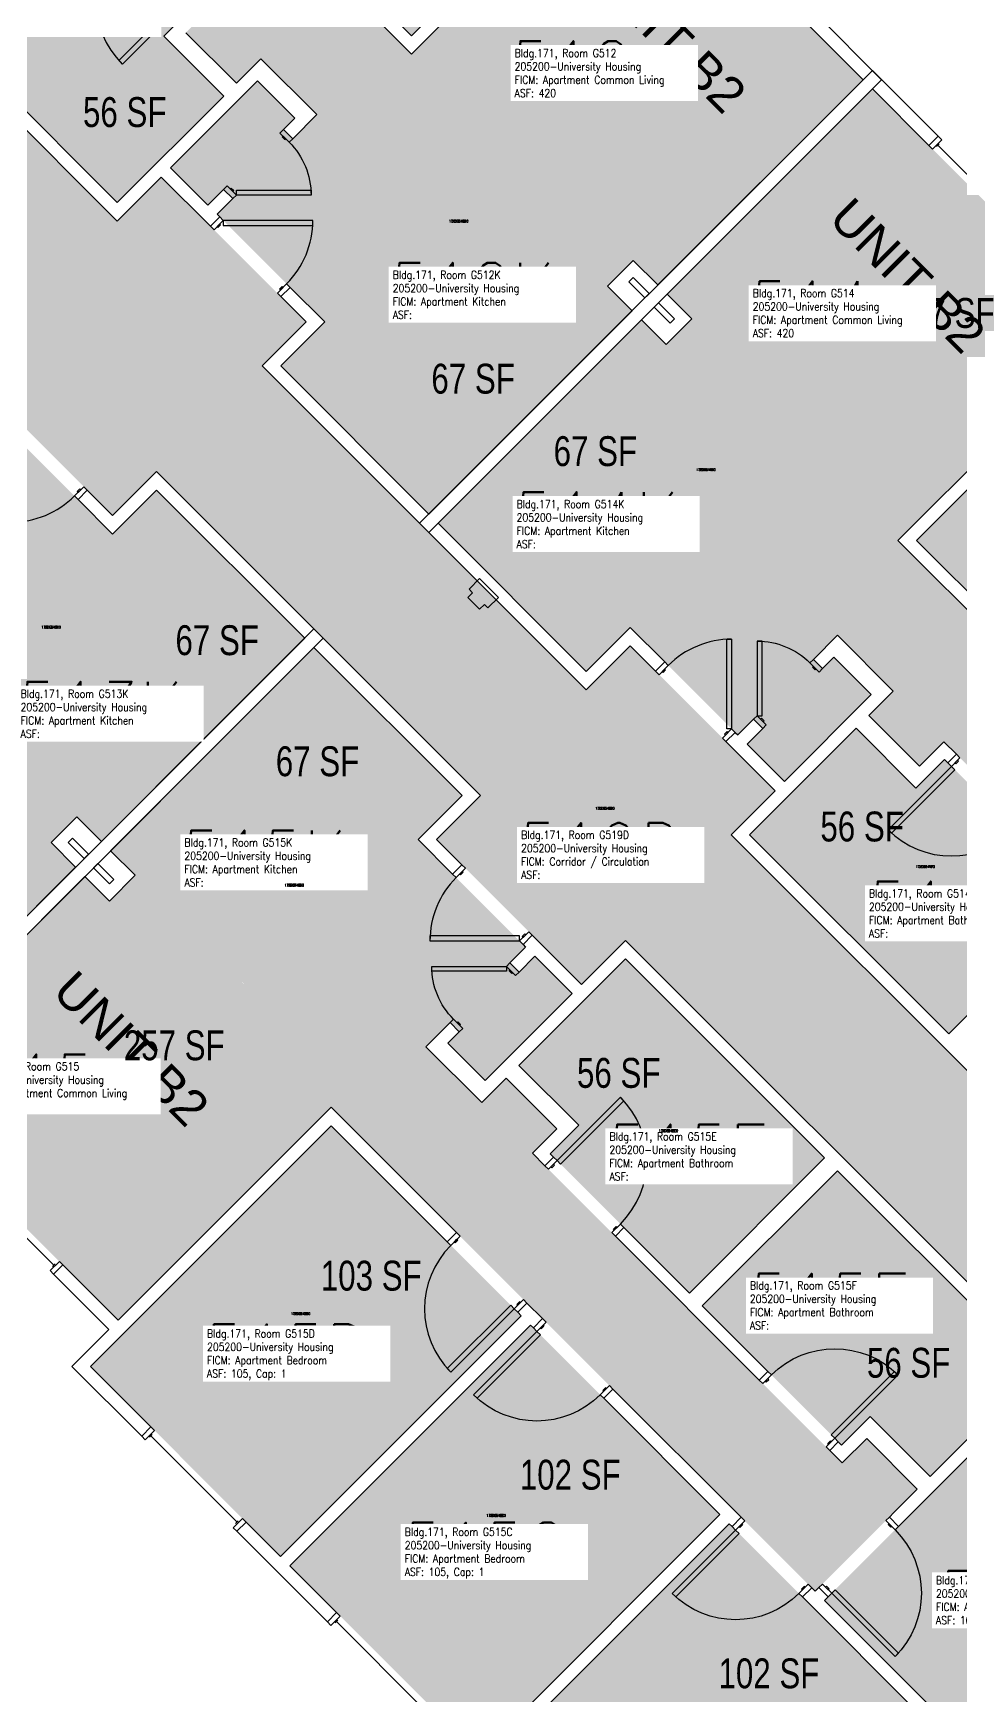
# Model space of a CAD drawing. Header units: inches. Extents: x 1062 to 4030, y -1482 to 1605.
# Drawn here: x 2600 to 2972, y 423 to 1091 of the extents above; entities that cross this region are included whole.
import ezdxf
from ezdxf.enums import TextEntityAlignment as Align

# ---------------------------------------------------------------- set-up
doc = ezdxf.new("R2010")
doc.units = ezdxf.units.IN
doc.header["$LTSCALE"] = 192
doc.header["$MEASUREMENT"] = 0
for name, color, linetype in [('A-AREA-IDEN', 1, 'Continuous'), ('A-DOOR', 2, 'Continuous'), ('A-GLAZ', 1, 'Continuous'), ('A-IDEN-RNUM', 7, 'Continuous'), ('A-IDEN-SNUM', 4, 'Continuous'), ('A-IDEN-VNUM', 4, 'Continuous'), ('A-ROOM', 1, 'Continuous'), ('A-WALL', 5, 'Continuous'), ('AREA-TEXT', 3, 'Continuous'), ('Rooms-Category-Color', 7, 'Continuous'), ('Rooms-College-Color', 7, 'Continuous'), ('Rooms-Department-Color', 7, 'Continuous'), ('Rooms-Division-Color', 7, 'Continuous'), ('Rooms-Information', 7, 'Continuous')]:
    doc.layers.add(name, color=color, linetype=linetype)
doc.styles.add('AREA', font='arial.ttf', dxfattribs={"width": 0.75, "height": 12})
doc.styles.add('Dimstyle', font='arial.ttf')
doc.styles.add('ROOMSNUMBER', font='txt.shx', dxfattribs={"height": 0.03})
doc.styles.add('ROOMVNUMBER', font='simplex.shx', dxfattribs={"width": 0.85})
doc.styles.get("Standard").update_dxf_attribs({"font": 'arial.ttf'})

msp = doc.modelspace()

# ---------------------------------------------------------------- hatches: boundary and pattern name
h = msp.add_hatch()
h.set_pattern_fill('ANSI31', color=256, angle=-45, style=0)
h.set_pattern_definition([(9e-12, (2791.83476, 1777.64225), (-2e-14, 0.125), [])])
h.paths.add_polyline_path([(2613.3, 1130.34), (2654.84, 1088.81), (2648.32, 1082.3), (2606.79, 1123.83)], flags=9)
h = msp.add_hatch()
h.set_pattern_fill('ANSI31', color=256, style=0)
h.set_pattern_definition([(90, (3642.63514, 926.84186), (0.125, 2e-14), [])])
h.paths.add_polyline_path([(2995.34, 748.31), (2953.8, 789.84), (2947.29, 783.33), (2988.82, 741.8)], flags=9)
h = msp.add_hatch()
h.set_pattern_fill('ANSI31', color=256, angle=135, style=0)
h.set_pattern_definition([(180, (2679.42363, -36.36965), (-3e-14, -0.125), [])])
h.paths.add_polyline_path([(2857.95, 610.93), (2816.42, 652.46), (2822.93, 658.97), (2864.47, 617.44)], flags=9)
at = {"layer": 'Rooms-Category-Color', "true_color": 0x728ef3}
for points in [[(2933.18, 1071.9), (2837.36, 1167.71), (2751.8, 1082.15), (2557.35, 1276.6), (2516.34, 1235.59), (2536.67, 1215.26), (2546.48, 1225.07), (2670.95, 1100.6), (2661.14, 1090.79), (2681.47, 1070.46), (2691.28, 1080.27), (2713.7, 1057.86), (2704.06, 1048.22), (2700.35, 1051.93), (2704.86, 1056.44), (2689.87, 1071.43), (2654.95, 1036.52), (2669.94, 1021.53), (2676.31, 1027.89), (2680.02, 1024.18), (2673.66, 1017.82), (2716.88, 974.59), (2780.87, 1038.59), (2830.47, 988.99), (2840.81, 999.33), (2850.71, 989.43)], [(2772.14, 1262.63), (2848.51, 1186.26), (2751.81, 1089.57), (2675.45, 1165.93), (2771.84, 1262.31)], [(2553.58, 1102.54), (2633.57, 1022.54), (2676.35, 1065.32), (2652.31, 1089.37), (2663.8, 1100.86), (2607.84, 1156.82)], [(2534.37, 673.09), (2438.56, 768.9), (2524.12, 854.46), (2329.66, 1048.92), (2370.67, 1089.93), (2391, 1069.6), (2381.19, 1059.79), (2505.67, 935.31), (2515.48, 945.12), (2535.81, 924.8), (2526, 914.98), (2548.41, 892.57), (2558.04, 902.2), (2554.33, 905.92), (2549.82, 901.41), (2534.83, 916.4), (2569.75, 951.31), (2584.74, 936.32), (2578.37, 929.96), (2582.09, 926.25), (2588.45, 932.61), (2631.67, 889.39), (2567.68, 825.39), (2617.28, 775.8), (2606.94, 765.45), (2616.84, 755.55)], [(2936.89, 1068.18), (3032.7, 972.37), (2947.14, 886.81), (3141.6, 692.36), (3100.58, 651.34), (3080.26, 671.67), (3090.07, 681.49), (2965.59, 805.96), (2955.78, 796.15), (2935.45, 816.48), (2945.26, 826.29), (2922.85, 848.7), (2913.21, 839.07), (2916.93, 835.36), (2921.43, 839.86), (2936.42, 824.87), (2901.51, 789.96), (2886.52, 804.95), (2892.89, 811.31), (2889.17, 815.03), (2882.81, 808.66), (2839.59, 851.89), (2903.58, 915.88), (2853.98, 965.48), (2864.32, 975.82), (2854.42, 985.72)], [(2840.37, 979.09), (2758.7, 897.42), (2699.2, 956.92), (2780.87, 1038.59)], [(3127.64, 907.13), (3051.27, 983.5), (2954.58, 886.8), (3030.94, 810.43), (3127.32, 906.83)], [(2844.08, 975.38), (2762.41, 893.71), (2821.91, 834.21), (2903.58, 915.88)], [(2627.18, 765.9), (2708.85, 847.57), (2649.35, 907.07), (2567.68, 825.39)], [(2630.89, 762.18), (2712.56, 843.85), (2772.06, 784.36), (2690.39, 702.69)], [(2967.55, 688.57), (2887.55, 768.56), (2930.33, 811.34), (2954.38, 787.3), (2965.87, 798.79), (3021.83, 742.83)], [(2538.08, 669.38), (2633.89, 573.56), (2719.45, 659.12), (2913.91, 464.67), (2954.92, 505.68), (2934.59, 526.01), (2924.78, 516.2), (2800.31, 640.67), (2810.12, 650.48), (2789.79, 670.81), (2779.98, 661), (2757.56, 683.42), (2767.2, 693.05), (2770.91, 689.34), (2766.4, 684.83), (2781.39, 669.84), (2816.3, 704.75), (2801.31, 719.74), (2794.95, 713.38), (2791.24, 717.09), (2797.6, 723.46), (2754.38, 766.68), (2690.39, 702.69), (2640.79, 752.28), (2630.45, 741.94), (2620.55, 751.84)], [(2917.69, 638.73), (2837.69, 718.72), (2794.91, 675.94), (2818.96, 651.9), (2807.47, 640.41), (2863.43, 584.45)], [(2699.12, 478.63), (2622.76, 555), (2719.45, 651.7), (2795.82, 575.33), (2699.43, 478.96)], [(2924.51, 523.37), (2868.55, 579.32), (2922.82, 633.59), (3002.82, 553.6), (2960.05, 510.81), (2936.01, 534.85)], [(2778.94, 398.82), (2702.84, 474.92), (2799.52, 571.62), (2875.64, 495.52), (2779.24, 399.14)], [(3090.5, 465.92), (3001.59, 376.99), (2917.62, 460.96), (3006.54, 549.87)], [(2782.65, 395.11), (2858.75, 319), (2955.45, 415.7), (2879.33, 491.8), (2782.95, 395.43)]]:
    msp.add_hatch(color=171, dxfattribs=at).paths.add_polyline_path(points)
at = {"layer": 'Rooms-Category-Color', "true_color": 0xadadad}
msp.add_hatch(color=253, dxfattribs=at).paths.add_polyline_path([(2330.9, 1232.94), (2373.33, 1275.37), (2633.56, 1015.13), (2651.24, 1032.81), (2709.45, 974.59), (2691.78, 956.92), (2821.91, 826.78), (2839.59, 844.46), (2897.8, 786.25), (2880.12, 768.57), (3535.92, 112.77), (3553.6, 130.45), (3595.4, 88.64), (3577.73, 70.96), (3700.48, -51.78), (3658.05, -94.21), (3535.3, 28.54), (3517.62, 10.86), (3475.82, 52.67), (3493.49, 70.35), (2837.69, 726.14), (2820.02, 708.47), (2761.81, 766.68), (2779.48, 784.36), (2649.35, 914.49), (2631.67, 896.81), (2573.46, 955.02), (2591.14, 972.7)])
at = {"layer": 'Rooms-College-Color', "true_color": 0xadadad}
for points in [[(2933.18, 1071.9), (2837.36, 1167.71), (2751.8, 1082.15), (2557.35, 1276.6), (2516.34, 1235.59), (2536.67, 1215.26), (2546.48, 1225.07), (2670.95, 1100.6), (2661.14, 1090.79), (2681.47, 1070.46), (2691.28, 1080.27), (2713.7, 1057.86), (2704.06, 1048.22), (2700.35, 1051.93), (2704.86, 1056.44), (2689.87, 1071.43), (2654.95, 1036.52), (2669.94, 1021.53), (2676.31, 1027.89), (2680.02, 1024.18), (2673.66, 1017.82), (2716.88, 974.59), (2780.87, 1038.59), (2830.47, 988.99), (2840.81, 999.33), (2850.71, 989.43)], [(2330.9, 1232.94), (2373.33, 1275.37), (2633.56, 1015.13), (2651.24, 1032.81), (2709.45, 974.59), (2691.78, 956.92), (2821.91, 826.78), (2839.59, 844.46), (2897.8, 786.25), (2880.12, 768.57), (3535.92, 112.77), (3553.6, 130.45), (3595.4, 88.64), (3577.73, 70.96), (3700.48, -51.78), (3658.05, -94.21), (3535.3, 28.54), (3517.62, 10.86), (3475.82, 52.67), (3493.49, 70.35), (2837.69, 726.14), (2820.02, 708.47), (2761.81, 766.68), (2779.48, 784.36), (2649.35, 914.49), (2631.67, 896.81), (2573.46, 955.02), (2591.14, 972.7)], [(2772.14, 1262.63), (2848.51, 1186.26), (2751.81, 1089.57), (2675.45, 1165.93), (2771.84, 1262.31)], [(2553.58, 1102.54), (2633.57, 1022.54), (2676.35, 1065.32), (2652.31, 1089.37), (2663.8, 1100.86), (2607.84, 1156.82)], [(2534.37, 673.09), (2438.56, 768.9), (2524.12, 854.46), (2329.66, 1048.92), (2370.67, 1089.93), (2391, 1069.6), (2381.19, 1059.79), (2505.67, 935.31), (2515.48, 945.12), (2535.81, 924.8), (2526, 914.98), (2548.41, 892.57), (2558.04, 902.2), (2554.33, 905.92), (2549.82, 901.41), (2534.83, 916.4), (2569.75, 951.31), (2584.74, 936.32), (2578.37, 929.96), (2582.09, 926.25), (2588.45, 932.61), (2631.67, 889.39), (2567.68, 825.39), (2617.28, 775.8), (2606.94, 765.45), (2616.84, 755.55)], [(2936.89, 1068.18), (3032.7, 972.37), (2947.14, 886.81), (3141.6, 692.36), (3100.58, 651.34), (3080.26, 671.67), (3090.07, 681.49), (2965.59, 805.96), (2955.78, 796.15), (2935.45, 816.48), (2945.26, 826.29), (2922.85, 848.7), (2913.21, 839.07), (2916.93, 835.36), (2921.43, 839.86), (2936.42, 824.87), (2901.51, 789.96), (2886.52, 804.95), (2892.89, 811.31), (2889.17, 815.03), (2882.81, 808.66), (2839.59, 851.89), (2903.58, 915.88), (2853.98, 965.48), (2864.32, 975.82), (2854.42, 985.72)], [(2840.37, 979.09), (2758.7, 897.42), (2699.2, 956.92), (2780.87, 1038.59)], [(3127.64, 907.13), (3051.27, 983.5), (2954.58, 886.8), (3030.94, 810.43), (3127.32, 906.83)], [(2844.08, 975.38), (2762.41, 893.71), (2821.91, 834.21), (2903.58, 915.88)], [(2627.18, 765.9), (2708.85, 847.57), (2649.35, 907.07), (2567.68, 825.39)], [(2630.89, 762.18), (2712.56, 843.85), (2772.06, 784.36), (2690.39, 702.69)], [(2967.55, 688.57), (2887.55, 768.56), (2930.33, 811.34), (2954.38, 787.3), (2965.87, 798.79), (3021.83, 742.83)], [(2538.08, 669.38), (2633.89, 573.56), (2719.45, 659.12), (2913.91, 464.67), (2954.92, 505.68), (2934.59, 526.01), (2924.78, 516.2), (2800.31, 640.67), (2810.12, 650.48), (2789.79, 670.81), (2779.98, 661), (2757.56, 683.42), (2767.2, 693.05), (2770.91, 689.34), (2766.4, 684.83), (2781.39, 669.84), (2816.3, 704.75), (2801.31, 719.74), (2794.95, 713.38), (2791.24, 717.09), (2797.6, 723.46), (2754.38, 766.68), (2690.39, 702.69), (2640.79, 752.28), (2630.45, 741.94), (2620.55, 751.84)], [(2917.69, 638.73), (2837.69, 718.72), (2794.91, 675.94), (2818.96, 651.9), (2807.47, 640.41), (2863.43, 584.45)], [(2699.12, 478.63), (2622.76, 555), (2719.45, 651.7), (2795.82, 575.33), (2699.43, 478.96)], [(2924.51, 523.37), (2868.55, 579.32), (2922.82, 633.59), (3002.82, 553.6), (2960.05, 510.81), (2936.01, 534.85)], [(2778.94, 398.82), (2702.84, 474.92), (2799.52, 571.62), (2875.64, 495.52), (2779.24, 399.14)], [(3090.5, 465.92), (3001.59, 376.99), (2917.62, 460.96), (3006.54, 549.87)], [(2782.65, 395.11), (2858.75, 319), (2955.45, 415.7), (2879.33, 491.8), (2782.95, 395.43)]]:
    msp.add_hatch(color=253, dxfattribs=at).paths.add_polyline_path(points)
at = {"layer": 'Rooms-Department-Color', "true_color": 0x604aed}
for points in [[(2933.18, 1071.9), (2837.36, 1167.71), (2751.8, 1082.15), (2557.35, 1276.6), (2516.34, 1235.59), (2536.67, 1215.26), (2546.48, 1225.07), (2670.95, 1100.6), (2661.14, 1090.79), (2681.47, 1070.46), (2691.28, 1080.27), (2713.7, 1057.86), (2704.06, 1048.22), (2700.35, 1051.93), (2704.86, 1056.44), (2689.87, 1071.43), (2654.95, 1036.52), (2669.94, 1021.53), (2676.31, 1027.89), (2680.02, 1024.18), (2673.66, 1017.82), (2716.88, 974.59), (2780.87, 1038.59), (2830.47, 988.99), (2840.81, 999.33), (2850.71, 989.43)], [(2772.14, 1262.63), (2848.51, 1186.26), (2751.81, 1089.57), (2675.45, 1165.93), (2771.84, 1262.31)], [(2553.58, 1102.54), (2633.57, 1022.54), (2676.35, 1065.32), (2652.31, 1089.37), (2663.8, 1100.86), (2607.84, 1156.82)], [(2534.37, 673.09), (2438.56, 768.9), (2524.12, 854.46), (2329.66, 1048.92), (2370.67, 1089.93), (2391, 1069.6), (2381.19, 1059.79), (2505.67, 935.31), (2515.48, 945.12), (2535.81, 924.8), (2526, 914.98), (2548.41, 892.57), (2558.04, 902.2), (2554.33, 905.92), (2549.82, 901.41), (2534.83, 916.4), (2569.75, 951.31), (2584.74, 936.32), (2578.37, 929.96), (2582.09, 926.25), (2588.45, 932.61), (2631.67, 889.39), (2567.68, 825.39), (2617.28, 775.8), (2606.94, 765.45), (2616.84, 755.55)], [(2936.89, 1068.18), (3032.7, 972.37), (2947.14, 886.81), (3141.6, 692.36), (3100.58, 651.34), (3080.26, 671.67), (3090.07, 681.49), (2965.59, 805.96), (2955.78, 796.15), (2935.45, 816.48), (2945.26, 826.29), (2922.85, 848.7), (2913.21, 839.07), (2916.93, 835.36), (2921.43, 839.86), (2936.42, 824.87), (2901.51, 789.96), (2886.52, 804.95), (2892.89, 811.31), (2889.17, 815.03), (2882.81, 808.66), (2839.59, 851.89), (2903.58, 915.88), (2853.98, 965.48), (2864.32, 975.82), (2854.42, 985.72)], [(2840.37, 979.09), (2758.7, 897.42), (2699.2, 956.92), (2780.87, 1038.59)], [(3127.64, 907.13), (3051.27, 983.5), (2954.58, 886.8), (3030.94, 810.43), (3127.32, 906.83)], [(2844.08, 975.38), (2762.41, 893.71), (2821.91, 834.21), (2903.58, 915.88)], [(2627.18, 765.9), (2708.85, 847.57), (2649.35, 907.07), (2567.68, 825.39)], [(2630.89, 762.18), (2712.56, 843.85), (2772.06, 784.36), (2690.39, 702.69)], [(2967.55, 688.57), (2887.55, 768.56), (2930.33, 811.34), (2954.38, 787.3), (2965.87, 798.79), (3021.83, 742.83)], [(2538.08, 669.38), (2633.89, 573.56), (2719.45, 659.12), (2913.91, 464.67), (2954.92, 505.68), (2934.59, 526.01), (2924.78, 516.2), (2800.31, 640.67), (2810.12, 650.48), (2789.79, 670.81), (2779.98, 661), (2757.56, 683.42), (2767.2, 693.05), (2770.91, 689.34), (2766.4, 684.83), (2781.39, 669.84), (2816.3, 704.75), (2801.31, 719.74), (2794.95, 713.38), (2791.24, 717.09), (2797.6, 723.46), (2754.38, 766.68), (2690.39, 702.69), (2640.79, 752.28), (2630.45, 741.94), (2620.55, 751.84)], [(2917.69, 638.73), (2837.69, 718.72), (2794.91, 675.94), (2818.96, 651.9), (2807.47, 640.41), (2863.43, 584.45)], [(2699.12, 478.63), (2622.76, 555), (2719.45, 651.7), (2795.82, 575.33), (2699.43, 478.96)], [(2924.51, 523.37), (2868.55, 579.32), (2922.82, 633.59), (3002.82, 553.6), (2960.05, 510.81), (2936.01, 534.85)], [(2778.94, 398.82), (2702.84, 474.92), (2799.52, 571.62), (2875.64, 495.52), (2779.24, 399.14)], [(3090.5, 465.92), (3001.59, 376.99), (2917.62, 460.96), (3006.54, 549.87)], [(2782.65, 395.11), (2858.75, 319), (2955.45, 415.7), (2879.33, 491.8), (2782.95, 395.43)]]:
    msp.add_hatch(color=173, dxfattribs=at).paths.add_polyline_path(points)
at = {"layer": 'Rooms-Department-Color', "true_color": 0xacacac}
msp.add_hatch(color=253, dxfattribs=at).paths.add_polyline_path([(2330.9, 1232.94), (2373.33, 1275.37), (2633.56, 1015.13), (2651.24, 1032.81), (2709.45, 974.59), (2691.78, 956.92), (2821.91, 826.78), (2839.59, 844.46), (2897.8, 786.25), (2880.12, 768.57), (3535.92, 112.77), (3553.6, 130.45), (3595.4, 88.64), (3577.73, 70.96), (3700.48, -51.78), (3658.05, -94.21), (3535.3, 28.54), (3517.62, 10.86), (3475.82, 52.67), (3493.49, 70.35), (2837.69, 726.14), (2820.02, 708.47), (2761.81, 766.68), (2779.48, 784.36), (2649.35, 914.49), (2631.67, 896.81), (2573.46, 955.02), (2591.14, 972.7)])
at = {"layer": 'Rooms-Division-Color', "true_color": 0x604aed}
for points in [[(2933.18, 1071.9), (2837.36, 1167.71), (2751.8, 1082.15), (2557.35, 1276.6), (2516.34, 1235.59), (2536.67, 1215.26), (2546.48, 1225.07), (2670.95, 1100.6), (2661.14, 1090.79), (2681.47, 1070.46), (2691.28, 1080.27), (2713.7, 1057.86), (2704.06, 1048.22), (2700.35, 1051.93), (2704.86, 1056.44), (2689.87, 1071.43), (2654.95, 1036.52), (2669.94, 1021.53), (2676.31, 1027.89), (2680.02, 1024.18), (2673.66, 1017.82), (2716.88, 974.59), (2780.87, 1038.59), (2830.47, 988.99), (2840.81, 999.33), (2850.71, 989.43)], [(2772.14, 1262.63), (2848.51, 1186.26), (2751.81, 1089.57), (2675.45, 1165.93), (2771.84, 1262.31)], [(2553.58, 1102.54), (2633.57, 1022.54), (2676.35, 1065.32), (2652.31, 1089.37), (2663.8, 1100.86), (2607.84, 1156.82)], [(2534.37, 673.09), (2438.56, 768.9), (2524.12, 854.46), (2329.66, 1048.92), (2370.67, 1089.93), (2391, 1069.6), (2381.19, 1059.79), (2505.67, 935.31), (2515.48, 945.12), (2535.81, 924.8), (2526, 914.98), (2548.41, 892.57), (2558.04, 902.2), (2554.33, 905.92), (2549.82, 901.41), (2534.83, 916.4), (2569.75, 951.31), (2584.74, 936.32), (2578.37, 929.96), (2582.09, 926.25), (2588.45, 932.61), (2631.67, 889.39), (2567.68, 825.39), (2617.28, 775.8), (2606.94, 765.45), (2616.84, 755.55)], [(2936.89, 1068.18), (3032.7, 972.37), (2947.14, 886.81), (3141.6, 692.36), (3100.58, 651.34), (3080.26, 671.67), (3090.07, 681.49), (2965.59, 805.96), (2955.78, 796.15), (2935.45, 816.48), (2945.26, 826.29), (2922.85, 848.7), (2913.21, 839.07), (2916.93, 835.36), (2921.43, 839.86), (2936.42, 824.87), (2901.51, 789.96), (2886.52, 804.95), (2892.89, 811.31), (2889.17, 815.03), (2882.81, 808.66), (2839.59, 851.89), (2903.58, 915.88), (2853.98, 965.48), (2864.32, 975.82), (2854.42, 985.72)], [(2840.37, 979.09), (2758.7, 897.42), (2699.2, 956.92), (2780.87, 1038.59)], [(3127.64, 907.13), (3051.27, 983.5), (2954.58, 886.8), (3030.94, 810.43), (3127.32, 906.83)], [(2844.08, 975.38), (2762.41, 893.71), (2821.91, 834.21), (2903.58, 915.88)], [(2627.18, 765.9), (2708.85, 847.57), (2649.35, 907.07), (2567.68, 825.39)], [(2630.89, 762.18), (2712.56, 843.85), (2772.06, 784.36), (2690.39, 702.69)], [(2967.55, 688.57), (2887.55, 768.56), (2930.33, 811.34), (2954.38, 787.3), (2965.87, 798.79), (3021.83, 742.83)], [(2538.08, 669.38), (2633.89, 573.56), (2719.45, 659.12), (2913.91, 464.67), (2954.92, 505.68), (2934.59, 526.01), (2924.78, 516.2), (2800.31, 640.67), (2810.12, 650.48), (2789.79, 670.81), (2779.98, 661), (2757.56, 683.42), (2767.2, 693.05), (2770.91, 689.34), (2766.4, 684.83), (2781.39, 669.84), (2816.3, 704.75), (2801.31, 719.74), (2794.95, 713.38), (2791.24, 717.09), (2797.6, 723.46), (2754.38, 766.68), (2690.39, 702.69), (2640.79, 752.28), (2630.45, 741.94), (2620.55, 751.84)], [(2917.69, 638.73), (2837.69, 718.72), (2794.91, 675.94), (2818.96, 651.9), (2807.47, 640.41), (2863.43, 584.45)], [(2699.12, 478.63), (2622.76, 555), (2719.45, 651.7), (2795.82, 575.33), (2699.43, 478.96)], [(2924.51, 523.37), (2868.55, 579.32), (2922.82, 633.59), (3002.82, 553.6), (2960.05, 510.81), (2936.01, 534.85)], [(2778.94, 398.82), (2702.84, 474.92), (2799.52, 571.62), (2875.64, 495.52), (2779.24, 399.14)], [(3090.5, 465.92), (3001.59, 376.99), (2917.62, 460.96), (3006.54, 549.87)], [(2782.65, 395.11), (2858.75, 319), (2955.45, 415.7), (2879.33, 491.8), (2782.95, 395.43)]]:
    msp.add_hatch(color=173, dxfattribs=at).paths.add_polyline_path(points)
at = {"layer": 'Rooms-Division-Color', "true_color": 0xadadad}
msp.add_hatch(color=253, dxfattribs=at).paths.add_polyline_path([(2330.9, 1232.94), (2373.33, 1275.37), (2633.56, 1015.13), (2651.24, 1032.81), (2709.45, 974.59), (2691.78, 956.92), (2821.91, 826.78), (2839.59, 844.46), (2897.8, 786.25), (2880.12, 768.57), (3535.92, 112.77), (3553.6, 130.45), (3595.4, 88.64), (3577.73, 70.96), (3700.48, -51.78), (3658.05, -94.21), (3535.3, 28.54), (3517.62, 10.86), (3475.82, 52.67), (3493.49, 70.35), (2837.69, 726.14), (2820.02, 708.47), (2761.81, 766.68), (2779.48, 784.36), (2649.35, 914.49), (2631.67, 896.81), (2573.46, 955.02), (2591.14, 972.7)])

# ---------------------------------------------------------------- linework, layer by layer
for p, q in [((2774.84, 867.25), (2779.11, 871.52)), ((2779.11, 871.52), (2786.68, 863.94)), ((2774.37, 863.94), (2776.26, 865.83)), ((2779.11, 859.2), (2774.37, 863.94)), ((2776.26, 865.83), (2774.84, 867.25)), ((2786.68, 863.94), (2782.42, 859.68)), ((2781, 861.1), (2779.11, 859.2)), ((2782.42, 859.68), (2781, 861.1))]:
    msp.add_line(p, q)
at = {"layer": 'A-DOOR'}
for points in [[(2661.04, 1103.62), (2659.63, 1105.03), (2634.17, 1079.57), (2635.59, 1078.16)], [(2698.9, 1050.48), (2700.31, 1051.9), (2704.03, 1048.19), (2702.61, 1046.77)], [(2700.14, 1049.25), (2699.78, 1048.89), (2700.84, 1047.83), (2701.2, 1048.19)], [(2677.69, 1029.27), (2676.27, 1027.86), (2679.98, 1024.14), (2681.4, 1025.56)], [(2678.92, 1028.03), (2679.28, 1028.39), (2680.34, 1027.33), (2679.98, 1026.97)], [(2681.4, 1025.56), (2681.4, 1027.56), (2711.4, 1027.56), (2711.4, 1025.56)], [(2672.41, 1011.64), (2671, 1013.05), (2674.71, 1016.76), (2676.12, 1015.35)], [(2676.12, 1015.35), (2676.12, 1013.35), (2712.12, 1013.35), (2712.12, 1015.35)], [(2673.65, 1012.88), (2674, 1012.52), (2675.06, 1013.58), (2674.71, 1013.94)], [(2697.87, 986.18), (2699.28, 984.77), (2702.99, 988.48), (2701.58, 989.89)], [(2699.1, 987.42), (2698.75, 987.77), (2699.81, 988.83), (2700.16, 988.48)], [(2620.08, 908.4), (2621.5, 906.99), (2617.79, 903.27), (2616.37, 904.69)], [(2618.85, 907.16), (2618.49, 907.52), (2617.43, 906.46), (2617.79, 906.1)], [(2880.34, 811.13), (2878.34, 811.13), (2878.34, 847.13), (2880.34, 847.13)], [(2890.55, 816.41), (2892.55, 816.41), (2892.55, 846.41), (2890.55, 846.41)], [(2851.17, 832.87), (2849.76, 834.29), (2853.47, 838), (2854.89, 836.58)], [(2852.41, 834.11), (2852.77, 833.76), (2853.83, 834.82), (2853.47, 835.17)], [(2915.48, 833.91), (2916.89, 835.32), (2913.18, 839.03), (2911.77, 837.62)], [(2914.24, 835.14), (2913.89, 834.79), (2912.83, 835.85), (2913.18, 836.21)], [(2894.26, 812.69), (2892.85, 811.28), (2889.14, 814.99), (2890.55, 816.41)], [(2893.03, 813.93), (2893.38, 814.28), (2892.32, 815.35), (2891.97, 814.99)], [(2876.63, 807.42), (2878.04, 806), (2881.76, 809.71), (2880.34, 811.13)], [(2877.87, 808.65), (2877.51, 809.01), (2878.58, 810.07), (2878.93, 809.71)], [(2968.61, 796.05), (2970.02, 794.63), (2944.57, 769.18), (2943.15, 770.59)], [(2972.06, 799.5), (2970.64, 800.91), (2967.2, 797.46), (2968.61, 796.05)], [(2971.08, 798.52), (2971.44, 798.17), (2970.38, 797.11), (2970.02, 797.46)], [(2773.39, 755.09), (2771.98, 756.51), (2768.27, 752.79), (2769.68, 751.38)], [(2772.16, 753.85), (2772.51, 753.5), (2771.45, 752.44), (2771.09, 752.79)], [(2798.85, 729.64), (2800.26, 728.22), (2796.55, 724.51), (2795.14, 725.92)], [(2797.61, 728.4), (2797.26, 728.75), (2796.2, 727.69), (2796.55, 727.34)], [(2795.14, 725.92), (2795.14, 727.92), (2759.14, 727.92), (2759.14, 725.92)], [(2789.86, 715.71), (2789.86, 713.71), (2759.86, 713.71), (2759.86, 715.71)], [(2793.57, 712), (2794.99, 713.42), (2791.27, 717.13), (2789.86, 715.71)], [(2792.33, 713.24), (2791.98, 712.89), (2790.92, 713.95), (2791.27, 714.3)], [(2772.36, 690.79), (2770.94, 689.37), (2767.23, 693.09), (2768.65, 694.5)], [(2771.12, 692.03), (2771.47, 692.38), (2770.41, 693.44), (2770.06, 693.09)], [(2810.22, 637.66), (2811.63, 636.24), (2837.09, 661.7), (2835.67, 663.11)], [(2806.77, 634.21), (2805.36, 635.62), (2808.8, 639.07), (2810.22, 637.66)], [(2807.74, 635.18), (2808.1, 634.83), (2809.16, 635.89), (2808.8, 636.24)], [(2771.25, 607.33), (2769.84, 608.74), (2766.12, 605.03), (2767.54, 603.62)], [(2832.23, 608.75), (2833.64, 607.34), (2837.09, 610.79), (2835.67, 612.2)], [(2833.2, 609.73), (2832.84, 610.08), (2833.91, 611.14), (2834.26, 610.79)], [(2770.01, 606.09), (2770.37, 605.74), (2769.31, 604.68), (2768.95, 605.03)], [(2796.71, 581.87), (2798.12, 580.46), (2794.41, 576.75), (2792.99, 578.16)], [(2792.99, 578.16), (2791.58, 579.57), (2766.12, 554.12), (2767.54, 552.7)], [(2795.47, 580.63), (2795.11, 580.99), (2794.05, 579.93), (2794.41, 579.57)], [(2802.1, 569.06), (2803.51, 567.64), (2778.06, 542.19), (2776.64, 543.6)], [(2805.81, 572.77), (2804.4, 574.18), (2800.68, 570.47), (2802.1, 569.06)], [(2804.57, 571.53), (2804.93, 571.18), (2803.86, 570.12), (2803.51, 570.47)], [(2892.86, 548.12), (2891.45, 549.53), (2894.89, 552.98), (2896.31, 551.57)], [(2893.83, 549.09), (2894.19, 548.74), (2895.25, 549.8), (2894.89, 550.15)], [(2921.76, 526.11), (2920.35, 527.52), (2945.81, 552.98), (2947.22, 551.57)], [(2831.27, 547.31), (2832.68, 545.9), (2828.97, 542.19), (2827.55, 543.6)], [(2830.03, 546.07), (2829.67, 546.43), (2828.61, 545.37), (2828.97, 545.01)], [(2918.32, 522.66), (2919.73, 521.25), (2923.18, 524.7), (2921.76, 526.11)], [(2919.29, 523.64), (2918.94, 523.99), (2920, 525.05), (2920.35, 524.7)], [(2885.62, 492.95), (2884.21, 494.37), (2880.5, 490.65), (2881.91, 489.24)], [(2942.28, 493.04), (2943.69, 494.45), (2947.41, 490.74), (2945.99, 489.33)], [(2881.91, 489.24), (2883.33, 487.83), (2857.87, 462.37), (2856.46, 463.78)], [(2884.39, 491.72), (2884.74, 491.36), (2883.68, 490.3), (2883.33, 490.65)], [(2943.52, 491.8), (2943.16, 491.45), (2944.22, 490.39), (2944.58, 490.74)], [(2916.82, 467.58), (2915.41, 466.17), (2919.12, 462.46), (2920.54, 463.87)], [(2911.08, 467.5), (2912.49, 466.08), (2908.78, 462.37), (2907.37, 463.78)], [(2909.84, 466.26), (2909.49, 466.61), (2908.43, 465.55), (2908.78, 465.2)], [(2918.06, 466.35), (2918.41, 466.7), (2919.48, 465.64), (2919.12, 465.29)], [(2920.54, 463.87), (2921.95, 465.29), (2947.41, 439.83), (2945.99, 438.42)]]:
    msp.add_lwpolyline(points, close=True, dxfattribs=at)
for centre, start, end in [((2661.04, 1103.62), 135, 225), ((2676.12, 1015.35), 315, 0), ((2590.92, 930.14), 270, 315), ((2880.34, 811.13), 90, 135), ((2968.61, 796.05), 225, 315), ((2795.14, 725.92), 135, 180), ((2810.22, 637.66), 315, 45), ((2792.99, 578.16), 135, 225)]:
    msp.add_arc(centre, 36, start, end, dxfattribs=at)
at = {"layer": 'A-DOOR', "extrusion": (0, 0, -1)}
for centre, radius, start, end in [((-2681.4, 1025.56), 30, 135, 180), ((-2890.55, 816.41), 30, 90, 135), ((-2789.86, 715.71), 30, 315, 0), ((-2921.76, 526.11), 36, 45, 135), ((-2802.1, 569.06), 36, 225, 315), ((-2920.54, 463.87), 36, 135, 225), ((-2881.91, 489.24), 36, 225, 315)]:
    msp.add_arc(centre, radius, start, end, dxfattribs=at)
at = {"layer": 'A-GLAZ'}
for p, q in [((2962.69, 1045.03), (2963.75, 1046.09)), ((2963.22, 1045.56), (3010.6, 998.19)), ((2560.7, 643.04), (2608.08, 595.67)), ((2608.61, 596.2), (2607.55, 595.14)), ((2647.53, 527.58), (2646.47, 526.52)), ((2647, 527.05), (2681.65, 492.4)), ((2682.18, 492.93), (2681.11, 491.87)), ((2722.11, 453), (2721.05, 451.94)), ((2721.58, 452.47), (2756.22, 417.82))]:
    msp.add_line(p, q, dxfattribs=at)
for points in [[(2964.73, 1047.77), (2963.31, 1049.19), (2959.6, 1045.47), (2961.01, 1044.06)], [(2606.58, 593.46), (2607.99, 592.04), (2611.7, 595.75), (2610.29, 597.17)], [(2644.79, 525.55), (2643.37, 526.96), (2647.09, 530.67), (2648.5, 529.26)], [(2680.14, 490.19), (2681.56, 488.78), (2685.27, 492.49), (2683.85, 493.9)], [(2719.37, 450.97), (2717.95, 452.38), (2721.66, 456.09), (2723.08, 454.68)]]:
    msp.add_lwpolyline(points, close=True, dxfattribs=at)
at = {"layer": 'A-WALL'}
for p, q in [((2464.28, 1184.41), (2633.56, 1015.13)), ((2848.5, 1186.27), (2751.8, 1089.57)), ((2751.8, 1082.15), (2837.36, 1167.71)), ((2751.8, 1089.57), (2705.14, 1136.24)), ((2701.42, 1132.53), (2751.8, 1082.15)), ((2633.56, 1022.55), (2553.56, 1102.56)), ((2663.79, 1100.86), (2652.3, 1089.37)), ((2940.6, 1071.9), (2914.18, 1098.32)), ((2652.3, 1089.37), (2676.34, 1065.33)), ((2681.47, 1070.46), (2661.14, 1090.79)), ((2910.47, 1094.61), (2933.18, 1071.9)), ((2691.28, 1080.27), (2681.47, 1070.46)), ((2713.7, 1057.86), (2691.28, 1080.27)), ((2754.99, 893.71), (2936.89, 1075.61)), ((2936.89, 1075.61), (2963.31, 1049.19)), ((2654.95, 1036.52), (2689.87, 1071.43)), ((2689.87, 1071.43), (2704.86, 1056.44)), ((2758.7, 889.99), (2940.6, 1071.9)), ((2933.18, 1071.9), (2850.71, 989.43)), ((2676.34, 1065.33), (2633.56, 1022.55)), ((2936.89, 1068.18), (2854.42, 985.72)), ((2959.6, 1045.47), (2936.89, 1068.18)), ((2704.86, 1056.44), (2700.31, 1051.9)), ((2704.03, 1048.19), (2713.7, 1057.86)), ((2700.31, 1051.9), (2704.03, 1048.19)), ((2963.31, 1049.19), (2959.6, 1045.47)), ((2669.94, 1021.53), (2654.95, 1036.52)), ((2633.56, 1015.13), (2651.24, 1032.81)), ((2651.24, 1032.81), (2671, 1013.05)), ((2676.27, 1027.86), (2669.94, 1021.53)), ((2673.66, 1017.82), (2679.98, 1024.14)), ((2679.98, 1024.14), (2676.27, 1027.86)), ((2671, 1013.05), (2674.71, 1016.76)), ((2674.71, 1016.76), (2673.66, 1017.82)), ((2840.81, 999.33), (2830.47, 988.99)), ((2850.71, 989.43), (2840.81, 999.33)), ((2702.99, 988.48), (2699.28, 984.77)), ((2716.88, 974.59), (2702.99, 988.48)), ((2830.47, 988.99), (2840.37, 979.09)), ((2839.04, 990.67), (2840.81, 992.44)), ((2845.5, 984.22), (2839.04, 990.67)), ((2840.81, 992.44), (2847.26, 985.98)), ((2699.28, 984.77), (2709.45, 974.59)), ((2847.26, 985.98), (2845.5, 984.22)), ((2850.98, 982.27), (2849.21, 980.5)), ((2857.43, 975.82), (2850.98, 982.27)), ((2854.42, 985.72), (2864.32, 975.82)), ((3051.26, 983.51), (2954.57, 886.81)), ((2840.37, 979.09), (2758.7, 897.42)), ((2844.08, 975.38), (2762.41, 893.71)), ((2853.98, 965.48), (2844.08, 975.38)), ((2849.21, 980.5), (2855.66, 974.05)), ((2864.32, 975.82), (2853.98, 965.48)), ((2855.66, 974.05), (2857.43, 975.82)), ((2709.45, 974.59), (2691.78, 956.92)), ((2699.2, 956.92), (2716.88, 974.59)), ((2947.14, 886.81), (3032.7, 972.37)), ((2691.78, 956.92), (2758.7, 889.99)), ((2758.7, 897.42), (2699.2, 956.92)), ((2631.67, 896.81), (2649.35, 914.49)), ((2649.35, 914.49), (2716.27, 847.57)), ((2617.79, 903.27), (2621.5, 906.99)), ((2631.67, 889.39), (2617.79, 903.27)), ((2621.5, 906.99), (2631.67, 896.81)), ((2649.35, 907.07), (2631.67, 889.39)), ((2708.85, 847.57), (2649.35, 907.07)), ((2821.91, 826.78), (2754.99, 893.71)), ((2762.41, 893.71), (2821.91, 834.21)), ((2997.52, 836.43), (2947.14, 886.81)), ((2954.57, 886.81), (3001.24, 840.14)), ((2712.56, 851.28), (2530.66, 669.38)), ((2779.48, 784.36), (2712.56, 851.28)), ((2821.91, 834.21), (2839.59, 851.89)), ((2839.59, 851.89), (2853.47, 838)), ((2913.18, 839.03), (2922.85, 848.7)), ((2922.85, 848.7), (2945.26, 826.29)), ((2716.27, 847.57), (2534.37, 665.66)), ((2627.18, 765.9), (2708.85, 847.57)), ((2630.89, 762.18), (2712.56, 843.85)), ((2712.56, 843.85), (2772.06, 784.36)), ((2839.59, 844.46), (2821.91, 826.78)), ((2849.76, 834.29), (2839.59, 844.46)), ((2853.47, 838), (2849.76, 834.29)), ((2916.89, 835.32), (2913.18, 839.03)), ((2921.43, 839.86), (2916.89, 835.32)), ((2936.42, 824.87), (2921.43, 839.86)), ((2901.51, 789.96), (2936.42, 824.87)), ((2945.26, 826.29), (2935.45, 816.48)), ((2882.81, 808.66), (2889.14, 814.99)), ((2889.14, 814.99), (2892.85, 811.28)), ((2935.45, 816.48), (2955.78, 796.15)), ((2878.04, 806), (2881.76, 809.71)), ((2881.76, 809.71), (2882.81, 808.66)), ((2892.85, 811.28), (2886.52, 804.95)), ((2930.33, 811.35), (2887.55, 768.57)), ((2954.37, 787.31), (2930.33, 811.35)), ((2897.8, 786.25), (2878.04, 806)), ((2886.52, 804.95), (2901.51, 789.96)), ((2955.78, 796.15), (2965.59, 805.96)), ((2965.59, 805.96), (2970.64, 800.91)), ((2965.86, 798.8), (2954.37, 787.31)), ((2967.2, 797.46), (2965.86, 798.8)), ((2970.64, 800.91), (2967.2, 797.46)), ((2772.06, 784.36), (2754.38, 766.68)), ((2761.81, 766.68), (2779.48, 784.36)), ((2880.12, 768.57), (2897.8, 786.25)), ((2606.94, 765.45), (2617.28, 775.8)), ((2617.28, 775.8), (2627.18, 765.9)), ((3049.41, 599.28), (2880.12, 768.57)), ((2887.55, 768.57), (2967.55, 688.57)), ((2616.84, 755.55), (2606.94, 765.45)), ((2615.6, 767.22), (2613.83, 765.45)), ((2613.83, 765.45), (2620.28, 759)), ((2622.05, 760.77), (2615.6, 767.22)), ((2640.79, 752.28), (2630.89, 762.18)), ((2754.38, 766.68), (2768.27, 752.79)), ((2771.98, 756.51), (2761.81, 766.68)), ((2534.37, 673.09), (2616.84, 755.55)), ((2620.28, 759), (2622.05, 760.77)), ((2623.99, 755.29), (2625.76, 757.06)), ((2630.45, 748.84), (2623.99, 755.29)), ((2625.76, 757.06), (2632.21, 750.6)), ((2768.27, 752.79), (2771.98, 756.51)), ((2538.08, 669.38), (2620.55, 751.84)), ((2620.55, 751.84), (2630.45, 741.94)), ((2630.45, 741.94), (2640.79, 752.28)), ((2632.21, 750.6), (2630.45, 748.84)), ((2967.55, 688.57), (3021.82, 742.84)), ((2800.26, 728.22), (2796.55, 724.51)), ((2820.02, 708.47), (2800.26, 728.22)), ((2797.6, 723.46), (2791.27, 717.13)), ((2796.55, 724.51), (2797.6, 723.46)), ((2837.69, 726.14), (2820.02, 708.47)), ((3006.98, 556.86), (2837.69, 726.14)), ((2791.27, 717.13), (2794.99, 713.42)), ((2794.91, 675.94), (2837.69, 718.72)), ((2794.99, 713.42), (2801.31, 719.74)), ((2801.31, 719.74), (2816.3, 704.75)), ((2837.69, 718.72), (2917.7, 638.72)), ((2816.3, 704.75), (2781.39, 669.84)), ((2767.23, 693.09), (2757.56, 683.42)), ((2766.4, 684.83), (2770.94, 689.37)), ((2770.94, 689.37), (2767.23, 693.09)), ((2757.56, 683.42), (2779.98, 661)), ((2781.39, 669.84), (2766.4, 684.83)), ((2818.96, 651.9), (2794.91, 675.94)), ((2779.98, 661), (2789.79, 670.81)), ((2789.79, 670.81), (2810.12, 650.48)), ((2719.45, 659.12), (2633.89, 573.56)), ((2769.84, 608.74), (2719.45, 659.12)), ((2622.76, 555), (2719.45, 651.7)), ((2719.45, 651.7), (2766.12, 605.03)), ((2810.12, 650.48), (2800.31, 640.67)), ((2807.47, 640.41), (2818.96, 651.9)), ((2800.31, 640.67), (2805.36, 635.62)), ((2805.36, 635.62), (2808.8, 639.07)), ((2808.8, 639.07), (2807.47, 640.41)), ((2917.7, 638.72), (2863.43, 584.45)), ((2868.55, 579.32), (2922.82, 633.59)), ((2922.82, 633.59), (3002.83, 553.59)), ((2766.12, 605.03), (2769.84, 608.74)), ((2837.09, 610.79), (2833.64, 607.34)), ((2863.43, 584.45), (2837.09, 610.79)), ((2833.64, 607.34), (2891.45, 549.53)), ((2611.7, 595.75), (2607.99, 592.04)), ((2633.89, 573.56), (2611.7, 595.75)), ((2607.99, 592.04), (2630.18, 569.85)), ((2795.82, 575.33), (2699.12, 478.63)), ((2798.12, 580.46), (2794.41, 576.75)), ((2794.41, 576.75), (2795.82, 575.33)), ((2804.4, 574.18), (2798.12, 580.46)), ((2894.89, 552.98), (2868.55, 579.32)), ((2630.18, 569.85), (2615.33, 555)), ((2702.84, 474.92), (2799.53, 571.62)), ((2799.53, 571.62), (2800.68, 570.47)), ((2800.68, 570.47), (2804.4, 574.18)), ((2615.33, 555), (2643.37, 526.96)), ((2647.09, 530.67), (2622.76, 555)), ((2891.45, 549.53), (2894.89, 552.98)), ((2949.26, 492.6), (3006.54, 549.87)), ((3002.83, 553.59), (2960.05, 510.81)), ((2832.68, 545.9), (2828.97, 542.19)), ((2828.97, 542.19), (2875.64, 495.52)), ((2884.21, 494.37), (2832.68, 545.9)), ((2936.01, 534.85), (2924.52, 523.36)), ((2960.05, 510.81), (2936.01, 534.85)), ((2643.37, 526.96), (2647.09, 530.67)), ((2923.18, 524.7), (2919.73, 521.25)), ((2919.73, 521.25), (2924.78, 516.2)), ((2924.52, 523.36), (2923.18, 524.7)), ((2924.78, 516.2), (2934.59, 526.01)), ((2934.59, 526.01), (2954.92, 505.68)), ((2954.92, 505.68), (2945.55, 496.31)), ((2875.64, 495.52), (2778.94, 398.82)), ((2880.5, 490.65), (2884.21, 494.37)), ((2945.55, 496.31), (2943.69, 494.45)), ((2943.69, 494.45), (2947.41, 490.74)), ((2685.27, 492.49), (2681.56, 488.78)), ((2681.56, 488.78), (2717.95, 452.38)), ((2699.12, 478.63), (2685.27, 492.49)), ((2782.65, 395.11), (2879.35, 491.8)), ((2879.35, 491.8), (2880.5, 490.65)), ((2947.41, 490.74), (2949.26, 492.6)), ((2721.66, 456.09), (2702.84, 474.92)), ((2912.49, 466.08), (2908.78, 462.37)), ((2908.78, 462.37), (2955.45, 415.7)), ((2913.91, 464.67), (2912.49, 466.08)), ((2915.41, 466.17), (2913.91, 464.67)), ((2919.12, 462.46), (2915.41, 466.17)), ((2917.62, 460.96), (2919.12, 462.46)), ((2962.43, 416.14), (2917.62, 460.96)), ((2717.95, 452.38), (2721.66, 456.09))]:
    msp.add_line(p, q, dxfattribs=at)

# ---------------------------------------------------------------- texts
at = {"layer": 'A-AREA-IDEN'}
for p in [(2849.89, 1084.63), (2945.97, 988.19), (2634.11, 677.59)]:
    msp.add_text('UNIT B2', height=14.4, rotation=315, dxfattribs=at).set_placement(p, align=Align.CENTER)
at = {"layer": 'A-IDEN-RNUM', "style": 'ROOMSNUMBER', "width": 0.85}
for s, p in [('0512-00', (2805.93, 1074.29)), ('0512-K0', (2770.69, 1015.09)), ('0514-00', (2904.86, 970.22)), ('0514-K0', (2870.01, 915.21)), ('0513-K0', (2606.99, 851.96)), ('0519-D0', (2829.48, 779.21)), ('0514-F0', (2958.13, 755.75)), ('0515-K0', (2704.64, 748.31)), ('0515-E0', (2854.93, 649.65)), ('0515-F0', (2918.24, 586.07)), ('0515-D0', (2707.2, 576.19)), ('0515-C0', (2785.76, 495.09))]:
    msp.add_text(s, height=1, dxfattribs=at).set_placement(p, align=Align.MIDDLE_CENTER)
at = {"layer": 'A-IDEN-SNUM', "style": 'ROOMSNUMBER', "width": 0.85}
for s, p in [('1710G51200', (2805.93, 1074.29)), ('1710G512K0', (2770.69, 1015.09)), ('1710G51400', (2904.86, 970.22)), ('1710G514K0', (2870.01, 915.21)), ('1710G513K0', (2606.99, 851.96)), ('1710G519D0', (2829.48, 779.21)), ('1710G514F0', (2958.13, 755.75)), ('1710G515K0', (2704.64, 748.31)), ('1710G515E0', (2854.93, 649.65)), ('1710G515F0', (2918.24, 586.07)), ('1710G515D0', (2707.2, 576.19)), ('1710G515C0', (2785.76, 495.09))]:
    msp.add_text(s, height=1, dxfattribs=at).set_placement(p, align=Align.MIDDLE_CENTER)
at = {"layer": 'A-IDEN-VNUM', "style": 'ROOMVNUMBER', "width": 0.85}
for s, p in [('512', (2815.95, 1076.15)), ('512K', (2776.08, 987.09)), ('514', (2912.03, 979.71)), ('514K', (2825.83, 894.97)), ('513K', (2626.58, 818.8)), ('515K', (2692.39, 759.04)), ('519D', (2827.64, 762.09)), ('514F', (2966.89, 738.59)), ('515', (2600.17, 669.1)), ('515E', (2862.68, 640.95)), ('515F', (2919.07, 581.06)), ('515D', (2701.48, 560.68)), ('515C', (2781.36, 481)), ('515A', (2995.19, 461.58))]:
    msp.add_text(s, height=22.5, dxfattribs=at).set_placement(p, align=Align.MIDDLE_CENTER)
at = {"layer": 'A-ROOM', "char_height": 16, "width": 1, "attachment_point": 1, "rotation": 314.99675, "style": 'Dimstyle'}
for s, insert in [('{\\C1;D}', (2720.57, 569.56)), ('{\\C1;C}', (2800.21, 490.5))]:
    msp.add_mtext(s, dxfattribs=dict(at, insert=insert))
at = {"layer": 'AREA-TEXT', "style": 'AREA', "width": 0.75}
for s, p in [('56 SF', (2636.55, 1058.9)), ('257 SF', (2965.71, 978.2)), ('67 SF', (2776.49, 951.8)), ('67 SF', (2825.59, 922.68)), ('67 SF', (2673.7, 846.74)), ('67 SF', (2714, 798.1)), ('56 SF', (2932.76, 771.89)), ('257 SF', (2656.43, 683.99)), ('56 SF', (2834.98, 672.91)), ('103 SF', (2735.57, 591.45)), ('56 SF', (2951.44, 556.45)), ('102 SF', (2815.52, 511.5)), ('102 SF', (2895.33, 431.69))]:
    msp.add_text(s, height=12, dxfattribs=at).set_placement(p, align=Align.MIDDLE_CENTER)

# ---------------------------------------------------------------- next in the draw order: texts
at = {"layer": 'Rooms-Information', "char_height": 3.2143, "width": 72, "attachment_point": 7, "style": 'ROOMVNUMBER', "bg_fill": 3, "box_fill_scale": 1.5, "bg_fill_color": 256, "bg_fill_true_color": 13158600, "bg_fill_transparency": 0}
for s, insert in [('Bldg.171, Room G512E^M^J205200-University Housing^M^JFICM: Apartment Bathroom^M^JASF: ', (2577.67, 1090.67)), ('Bldg.171, Room G512^M^J205200-University Housing^M^JFICM: Apartment Common Living^M^JASF: 420', (2793.18, 1064.9)), ('Bldg.171, Room G512K^M^J205200-University Housing^M^JFICM: Apartment Kitchen^M^JASF: ', (2744.21, 975.84)), ('Bldg.171, Room G514^M^J205200-University Housing^M^JFICM: Apartment Common Living^M^JASF: 420', (2888.81, 968.46)), ('Bldg.171, Room G514K^M^J205200-University Housing^M^JFICM: Apartment Kitchen^M^JASF: ', (2793.95, 883.72)), ('Bldg.171, Room G513K^M^J205200-University Housing^M^JFICM: Apartment Kitchen^M^JASF: ', (2594.71, 807.55)), ('Bldg.171, Room G515K^M^J205200-University Housing^M^JFICM: Apartment Kitchen^M^JASF: ', (2660.52, 747.79)), ('Bldg.171, Room G519D^M^J205200-University Housing^M^JFICM: Corridor / Circulation^M^JASF: ', (2795.77, 750.84)), ('Bldg.171, Room G514F^M^J205200-University Housing^M^JFICM: Apartment Bathroom^M^JASF: ', (2935.47, 727.34)), ('Bldg.171, Room G515^M^J205200-University Housing^M^JFICM: Apartment Common Living^M^JASF: 420', (2577.4, 657.85)), ('Bldg.171, Room G515E^M^J205200-University Housing^M^JFICM: Apartment Bathroom^M^JASF: ', (2831.26, 629.7)), ('Bldg.171, Room G515F^M^J205200-University Housing^M^JFICM: Apartment Bathroom^M^JASF: ', (2887.65, 569.81)), ('Bldg.171, Room G515D^M^J205200-University Housing^M^JFICM: Apartment Bedroom^M^JASF: 105, Cap: 1', (2669.6, 549.43)), ('Bldg.171, Room G515C^M^J205200-University Housing^M^JFICM: Apartment Bedroom^M^JASF: 105, Cap: 1', (2749.03, 469.75)), ('Bldg.171, Room G515A^M^J205200-University Housing^M^JFICM: Apartment Bedroom^M^JASF: 105, Cap: 1', (2962.41, 450.33))]:
    msp.add_mtext(s, dxfattribs=dict(at, insert=insert))

doc.saveas('drawing.dxf')
